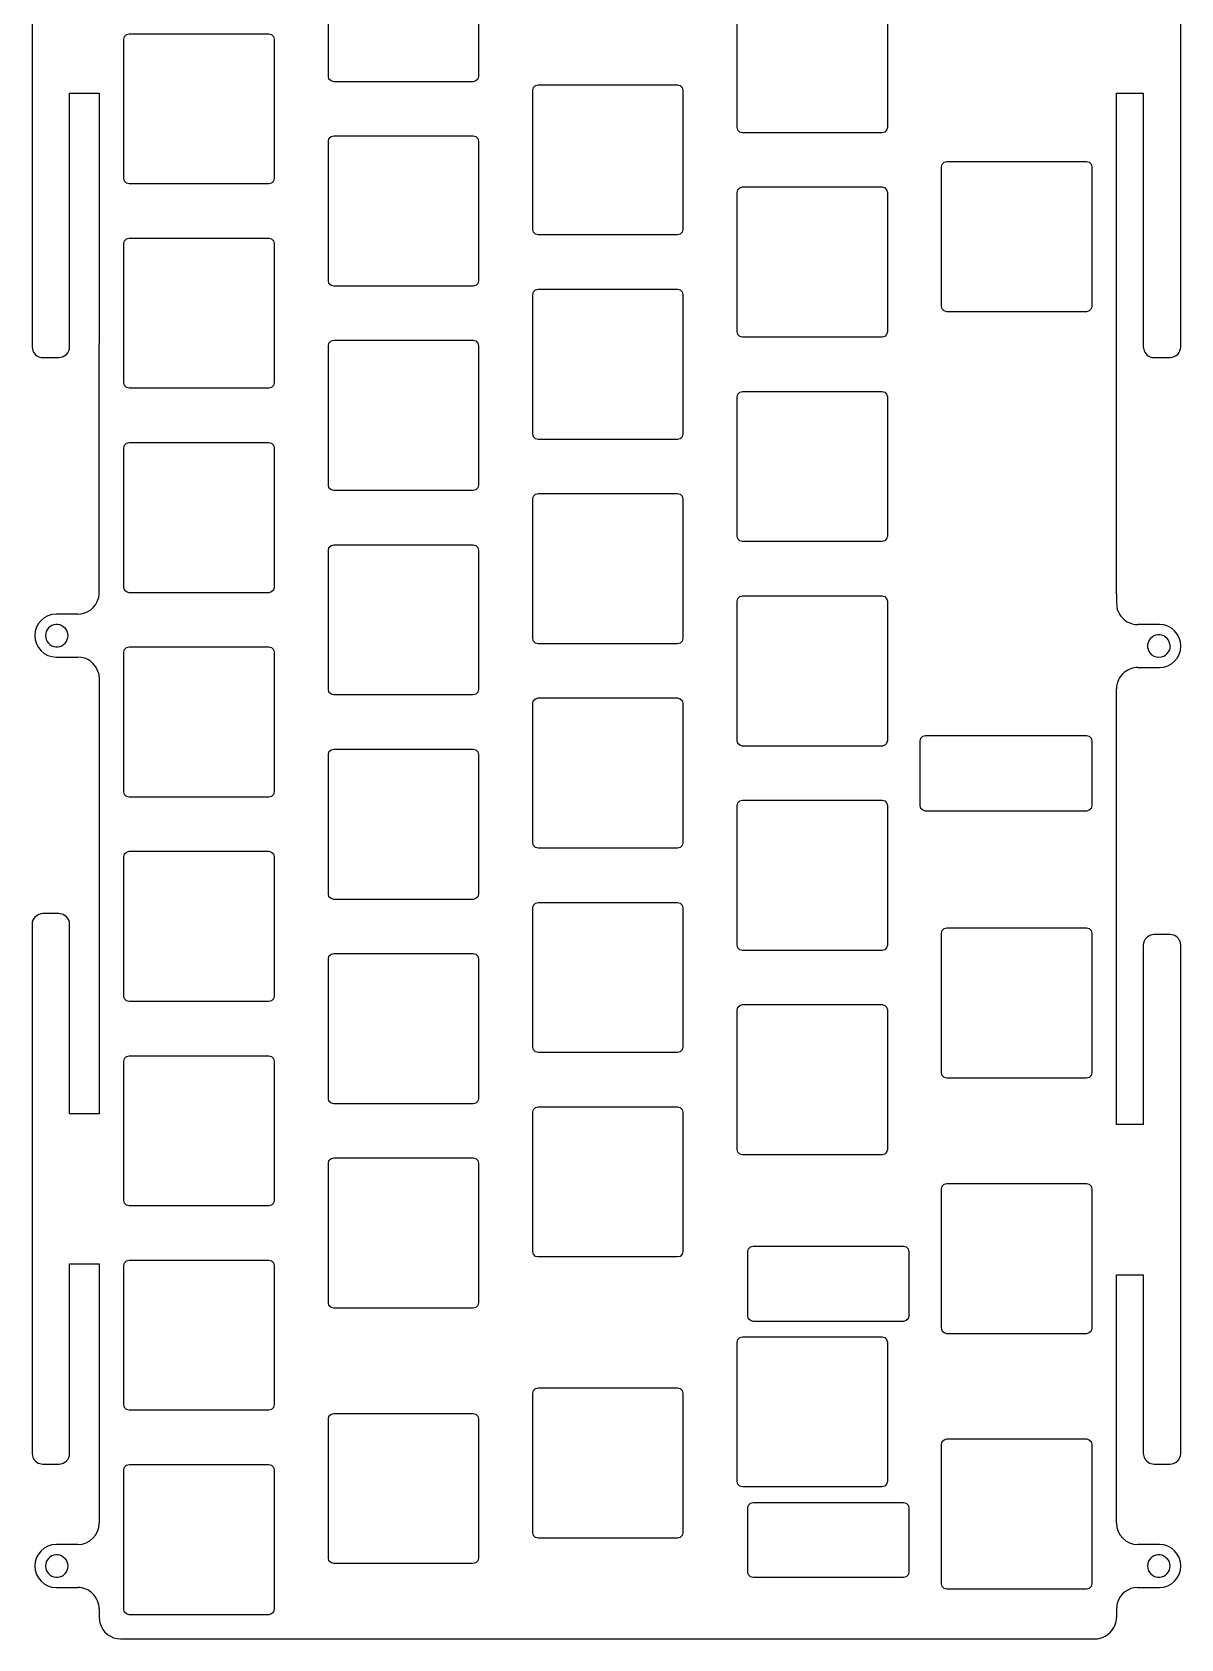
# Model space of a CAD drawing. Header units: millimetres. Extents: x 3 to 110, y 1 to 306.
# Drawn here: x 2.7 to 109.8, y 1.3 to 151 of the extents above; entities that cross this region are included whole.
import ezdxf

# ---------------------------------------------------------------- set-up
doc = ezdxf.new("R2010")
doc.units = ezdxf.units.MM
doc.linetypes.add('Continuous2', pattern=[0])
doc.layers.add('1508', color=1, linetype='Continuous')

msp = doc.modelspace()

# ---------------------------------------------------------------- linework, layer by layer
at = {"layer": '1508', "color": 176, "linetype": 'Continuous2', "lineweight": -3, "true_color": 0x000080}
for p, q in [((2.71, 189.18), (2.71, 121.68)), ((109.77, 121.68), (109.77, 189.18)), ((30.32, 146.88), (30.32, 159.88)), ((44.32, 159.88), (44.32, 146.88)), ((68.42, 142.12), (68.42, 155.12)), ((82.42, 155.12), (82.42, 142.12)), ((11.27, 150.36), (11.33, 150.61)), ((11.27, 137.36), (11.27, 150.36)), ((11.33, 150.61), (11.52, 150.79)), ((11.52, 150.79), (11.77, 150.86)), ((11.77, 150.86), (24.77, 150.86)), ((24.77, 150.86), (25.02, 150.79)), ((25.02, 150.79), (25.2, 150.61)), ((25.2, 150.61), (25.27, 150.36)), ((25.27, 150.36), (25.27, 137.36)), ((30.38, 146.63), (30.32, 146.88)), ((44.32, 146.88), (44.25, 146.63)), ((6.21, 121.68), (6.21, 145.33)), ((6.21, 145.33), (8.96, 145.33)), ((8.96, 145.33), (8.94, 98.62)), ((30.57, 146.45), (30.38, 146.63)), ((30.82, 146.38), (30.57, 146.45)), ((43.82, 146.38), (30.82, 146.38)), ((44.07, 146.45), (43.82, 146.38)), ((44.25, 146.63), (44.07, 146.45)), ((49.37, 145.6), (49.43, 145.85)), ((49.37, 132.6), (49.37, 145.6)), ((49.43, 145.85), (49.62, 146.03)), ((49.62, 146.03), (49.87, 146.1)), ((49.87, 146.1), (62.87, 146.1)), ((62.87, 146.1), (63.12, 146.03)), ((63.12, 146.03), (63.3, 145.85)), ((63.3, 145.85), (63.37, 145.6)), ((63.37, 145.6), (63.37, 132.6)), ((103.77, 98.62), (103.77, 145.33)), ((103.77, 145.33), (106.27, 145.33)), ((106.27, 145.33), (106.27, 121.68)), ((30.32, 140.83), (30.38, 141.08)), ((30.32, 127.83), (30.32, 140.83)), ((30.38, 141.08), (30.57, 141.27)), ((30.57, 141.27), (30.82, 141.33)), ((30.82, 141.33), (43.82, 141.33)), ((43.82, 141.33), (44.07, 141.27)), ((44.07, 141.27), (44.25, 141.08)), ((44.25, 141.08), (44.32, 140.83)), ((44.32, 140.83), (44.32, 136.72)), ((68.48, 141.87), (68.42, 142.12)), ((68.67, 141.69), (68.48, 141.87)), ((68.92, 141.62), (68.67, 141.69)), ((81.92, 141.62), (68.92, 141.62)), ((82.17, 141.69), (81.92, 141.62)), ((82.35, 141.87), (82.17, 141.69)), ((82.42, 142.12), (82.35, 141.87)), ((87.47, 138.45), (87.53, 138.7)), ((87.47, 125.45), (87.47, 138.45)), ((87.53, 138.7), (87.72, 138.89)), ((87.72, 138.89), (87.97, 138.95)), ((87.97, 138.95), (100.97, 138.95)), ((100.97, 138.95), (101.22, 138.89)), ((101.22, 138.89), (101.4, 138.7)), ((101.4, 138.7), (101.47, 138.45)), ((101.47, 138.45), (101.47, 125.45)), ((11.33, 137.11), (11.27, 137.36)), ((11.52, 136.93), (11.33, 137.11)), ((11.77, 136.86), (11.52, 136.93)), ((24.77, 136.86), (11.77, 136.86)), ((25.02, 136.93), (24.77, 136.86)), ((25.2, 137.11), (25.02, 136.93)), ((25.27, 137.36), (25.2, 137.11)), ((44.32, 136.72), (44.32, 127.83)), ((68.42, 136.07), (68.48, 136.32)), ((68.48, 136.32), (68.67, 136.5)), ((68.67, 136.5), (68.92, 136.57)), ((68.92, 136.57), (81.92, 136.57)), ((81.92, 136.57), (82.17, 136.5)), ((82.17, 136.5), (82.35, 136.32)), ((82.35, 136.32), (82.42, 136.07)), ((68.42, 123.76), (68.42, 136.07)), ((82.42, 136.07), (82.42, 123.07)), ((11.52, 131.74), (11.77, 131.81)), ((11.77, 131.81), (24.77, 131.81)), ((24.77, 131.81), (25.02, 131.74)), ((49.43, 132.35), (49.37, 132.6)), ((49.62, 132.16), (49.43, 132.35)), ((49.87, 132.1), (49.62, 132.16)), ((62.87, 132.1), (49.87, 132.1)), ((63.12, 132.16), (62.87, 132.1)), ((63.3, 132.35), (63.12, 132.16)), ((63.37, 132.6), (63.3, 132.35)), ((11.27, 131.31), (11.33, 131.56)), ((11.27, 118.31), (11.27, 131.31)), ((11.33, 131.56), (11.52, 131.74)), ((25.02, 131.74), (25.2, 131.56)), ((25.2, 131.56), (25.27, 131.31)), ((25.27, 131.31), (25.27, 118.31)), ((30.38, 127.58), (30.32, 127.83)), ((30.57, 127.4), (30.38, 127.58)), ((30.82, 127.33), (30.57, 127.4)), ((43.82, 127.33), (30.82, 127.33)), ((44.07, 127.4), (43.82, 127.33)), ((44.25, 127.58), (44.07, 127.4)), ((44.32, 127.83), (44.25, 127.58)), ((49.37, 126.55), (49.43, 126.8)), ((49.37, 113.55), (49.37, 126.55)), ((49.43, 126.8), (49.62, 126.98)), ((49.62, 126.98), (49.87, 127.05)), ((49.87, 127.05), (62.87, 127.05)), ((62.87, 127.05), (63.12, 126.98)), ((63.12, 126.98), (63.3, 126.8)), ((63.3, 126.8), (63.37, 126.55)), ((63.37, 126.55), (63.37, 113.55)), ((87.53, 125.2), (87.47, 125.45)), ((87.72, 125.02), (87.53, 125.2)), ((87.97, 124.95), (87.72, 125.02)), ((100.97, 124.95), (87.97, 124.95)), ((101.22, 125.02), (100.97, 124.95)), ((101.4, 125.2), (101.22, 125.02)), ((101.47, 125.45), (101.4, 125.2)), ((68.42, 123.07), (68.42, 123.76)), ((68.48, 122.82), (68.42, 123.07)), ((68.67, 122.64), (68.48, 122.82)), ((82.35, 122.82), (82.17, 122.64)), ((82.42, 123.07), (82.35, 122.82)), ((2.71, 121.68), (2.79, 121.3)), ((30.32, 121.78), (30.38, 122.03)), ((30.32, 108.78), (30.32, 121.78)), ((30.38, 122.03), (30.57, 122.22)), ((30.57, 122.22), (30.82, 122.28)), ((30.82, 122.28), (43.82, 122.28)), ((43.82, 122.28), (44.07, 122.22)), ((44.07, 122.22), (44.25, 122.03)), ((44.25, 122.03), (44.32, 121.78)), ((44.32, 121.78), (44.32, 108.78)), ((68.92, 122.57), (68.67, 122.64)), ((81.92, 122.57), (68.92, 122.57)), ((82.17, 122.64), (81.92, 122.57)), ((106.27, 121.68), (106.35, 121.3)), ((3.71, 120.68), (5.21, 120.68)), ((107.27, 120.68), (108.77, 120.68)), ((11.33, 118.06), (11.27, 118.31)), ((25.27, 118.31), (25.2, 118.06)), ((11.52, 117.88), (11.33, 118.06)), ((11.77, 117.81), (11.52, 117.88)), ((24.77, 117.81), (11.77, 117.81)), ((25.02, 117.88), (24.77, 117.81)), ((25.2, 118.06), (25.02, 117.88)), ((68.42, 117.02), (68.48, 117.27)), ((68.42, 104.02), (68.42, 117.02)), ((68.48, 117.27), (68.67, 117.45)), ((68.67, 117.45), (68.92, 117.52)), ((68.92, 117.52), (81.92, 117.52)), ((81.92, 117.52), (82.17, 117.45)), ((82.17, 117.45), (82.35, 117.27)), ((82.35, 117.27), (82.42, 117.02)), ((82.42, 117.02), (82.42, 104.02)), ((11.27, 112.26), (11.33, 112.51)), ((11.33, 112.51), (11.52, 112.69)), ((11.52, 112.69), (11.77, 112.76)), ((11.77, 112.76), (24.77, 112.76)), ((24.77, 112.76), (25.02, 112.69)), ((25.02, 112.69), (25.2, 112.51)), ((25.2, 112.51), (25.27, 112.26)), ((49.43, 113.3), (49.37, 113.55)), ((49.62, 113.11), (49.43, 113.3)), ((49.87, 113.05), (49.62, 113.11)), ((62.87, 113.05), (49.87, 113.05)), ((63.12, 113.11), (62.87, 113.05)), ((63.3, 113.3), (63.12, 113.11)), ((63.37, 113.55), (63.3, 113.3)), ((11.27, 99.26), (11.27, 112.26)), ((25.27, 112.26), (25.27, 99.26)), ((30.38, 108.53), (30.32, 108.78)), ((30.57, 108.35), (30.38, 108.53)), ((30.82, 108.28), (30.57, 108.35)), ((43.82, 108.28), (30.82, 108.28)), ((44.07, 108.35), (43.82, 108.28)), ((44.25, 108.53), (44.07, 108.35)), ((44.32, 108.78), (44.25, 108.53)), ((49.43, 107.75), (49.62, 107.93)), ((49.62, 107.93), (49.87, 108)), ((49.87, 108), (62.87, 108)), ((62.87, 108), (63.12, 107.93)), ((63.12, 107.93), (63.3, 107.75)), ((49.37, 107.5), (49.43, 107.75)), ((49.37, 94.5), (49.37, 107.5)), ((63.3, 107.75), (63.37, 107.5)), ((63.37, 107.5), (63.37, 94.5)), ((68.48, 103.77), (68.42, 104.02)), ((68.67, 103.59), (68.48, 103.77)), ((68.92, 103.52), (68.67, 103.59)), ((81.92, 103.52), (68.92, 103.52)), ((82.17, 103.59), (81.92, 103.52)), ((82.35, 103.77), (82.17, 103.59)), ((82.42, 104.02), (82.35, 103.77)), ((30.32, 102.73), (30.38, 102.98)), ((30.32, 89.73), (30.32, 102.73)), ((30.38, 102.98), (30.57, 103.17)), ((30.57, 103.17), (30.82, 103.23)), ((30.82, 103.23), (43.82, 103.23)), ((43.82, 103.23), (44.07, 103.17)), ((44.07, 103.17), (44.25, 102.98)), ((44.25, 102.98), (44.32, 102.73)), ((44.32, 102.73), (44.32, 89.73)), ((11.33, 99.01), (11.27, 99.26)), ((11.52, 98.83), (11.33, 99.01)), ((25.2, 99.01), (25.02, 98.83)), ((25.27, 99.26), (25.2, 99.01)), ((8.94, 98.62), (8.9, 98.25)), ((11.77, 98.76), (11.52, 98.83)), ((24.77, 98.76), (11.77, 98.76)), ((25.02, 98.83), (24.77, 98.76)), ((68.42, 97.97), (68.48, 98.22)), ((68.42, 84.97), (68.42, 97.97)), ((68.48, 98.22), (68.67, 98.4)), ((68.67, 98.4), (68.92, 98.47)), ((68.92, 98.47), (81.92, 98.47)), ((81.92, 98.47), (82.17, 98.4)), ((82.17, 98.4), (82.35, 98.22)), ((82.35, 98.22), (82.42, 97.97)), ((82.42, 97.97), (82.42, 84.97)), ((6.96, 96.76), (4.96, 96.76)), ((104.04, 96.79), (103.84, 97.27)), ((5.48, 95.7), (5.79, 95.47)), ((49.43, 94.25), (49.37, 94.5)), ((63.37, 94.5), (63.3, 94.25)), ((107.77, 95.79), (105.77, 95.79)), ((11.27, 93.21), (11.33, 93.46)), ((11.27, 80.21), (11.27, 93.21)), ((11.33, 93.46), (11.52, 93.64)), ((11.52, 93.64), (11.77, 93.71)), ((11.77, 93.71), (24.77, 93.71)), ((24.77, 93.71), (25.02, 93.64)), ((25.02, 93.64), (25.2, 93.46)), ((25.2, 93.46), (25.27, 93.21)), ((25.27, 93.21), (25.27, 80.21)), ((49.62, 94.06), (49.43, 94.25)), ((49.87, 94), (49.62, 94.06)), ((62.87, 94), (49.87, 94)), ((63.12, 94.06), (62.87, 94)), ((63.3, 94.25), (63.12, 94.06)), ((106.69, 93.6), (106.69, 93.98)), ((108.77, 93.79), (108.7, 93.41)), ((4.96, 92.76), (6.96, 92.76)), ((105.77, 91.79), (107.77, 91.79)), ((8.9, 91.28), (8.96, 90.76)), ((8.96, 90.76), (8.96, 50.2)), ((104.04, 90.79), (104.36, 91.21)), ((30.38, 89.48), (30.32, 89.73)), ((30.57, 89.3), (30.38, 89.48)), ((30.82, 89.23), (30.57, 89.3)), ((43.82, 89.23), (30.82, 89.23)), ((44.07, 89.3), (43.82, 89.23)), ((44.25, 89.48), (44.07, 89.3)), ((44.32, 89.73), (44.25, 89.48)), ((49.37, 88.45), (49.43, 88.7)), ((49.37, 76.68), (49.37, 88.45)), ((49.43, 88.7), (49.62, 88.88)), ((49.62, 88.88), (49.87, 88.95)), ((49.87, 88.95), (62.87, 88.95)), ((62.87, 88.95), (63.12, 88.88)), ((63.12, 88.88), (63.3, 88.7)), ((63.3, 88.7), (63.37, 88.45)), ((63.37, 88.45), (63.37, 75.45)), ((103.77, 49.2), (103.77, 89.79)), ((85.53, 85.2), (85.72, 85.39)), ((85.72, 85.39), (85.97, 85.45)), ((85.97, 85.45), (100.97, 85.45)), ((100.97, 85.45), (101.22, 85.39)), ((101.22, 85.39), (101.4, 85.2)), ((30.32, 83.68), (30.38, 83.93)), ((30.38, 83.93), (30.57, 84.12)), ((30.57, 84.12), (30.82, 84.18)), ((30.82, 84.18), (43.82, 84.18)), ((43.82, 84.18), (44.07, 84.12)), ((44.07, 84.12), (44.25, 83.93)), ((44.25, 83.93), (44.32, 83.68)), ((68.48, 84.72), (68.42, 84.97)), ((68.67, 84.54), (68.48, 84.72)), ((68.92, 84.47), (68.67, 84.54)), ((81.92, 84.47), (68.92, 84.47)), ((82.17, 84.54), (81.92, 84.47)), ((82.35, 84.72), (82.17, 84.54)), ((82.42, 84.97), (82.35, 84.72)), ((85.47, 84.95), (85.53, 85.2)), ((85.47, 78.91), (85.47, 84.95)), ((101.4, 85.2), (101.47, 84.95)), ((101.47, 84.95), (101.47, 78.91)), ((30.32, 70.68), (30.32, 83.68)), ((44.32, 83.68), (44.32, 76.68)), ((11.33, 79.96), (11.27, 80.21)), ((11.52, 79.78), (11.33, 79.96)), ((11.77, 79.71), (11.52, 79.78)), ((24.77, 79.71), (11.77, 79.71)), ((25.02, 79.78), (24.77, 79.71)), ((25.2, 79.96), (25.02, 79.78)), ((25.27, 80.21), (25.2, 79.96)), ((68.67, 79.35), (68.92, 79.42)), ((68.92, 79.42), (81.92, 79.42)), ((81.92, 79.42), (82.17, 79.35)), ((68.42, 78.92), (68.48, 79.17)), ((68.42, 65.92), (68.42, 78.92)), ((68.48, 79.17), (68.67, 79.35)), ((82.17, 79.35), (82.35, 79.17)), ((82.35, 79.17), (82.42, 78.92)), ((82.42, 78.92), (82.42, 65.92)), ((85.53, 78.66), (85.47, 78.91)), ((85.72, 78.48), (85.53, 78.66)), ((85.97, 78.41), (85.72, 78.48)), ((100.97, 78.41), (85.97, 78.41)), ((101.22, 78.48), (100.97, 78.41)), ((101.4, 78.66), (101.22, 78.48)), ((101.47, 78.91), (101.4, 78.66)), ((44.32, 76.68), (44.32, 70.68)), ((49.37, 75.45), (49.37, 76.68)), ((49.43, 75.2), (49.37, 75.45)), ((49.62, 75.01), (49.43, 75.2)), ((49.87, 74.95), (49.62, 75.01)), ((62.87, 74.95), (49.87, 74.95)), ((63.12, 75.01), (62.87, 74.95)), ((63.3, 75.2), (63.12, 75.01)), ((63.37, 75.45), (63.3, 75.2)), ((11.27, 74.16), (11.33, 74.41)), ((11.27, 61.16), (11.27, 74.16)), ((11.33, 74.41), (11.52, 74.59)), ((11.52, 74.59), (11.77, 74.66)), ((11.77, 74.66), (24.77, 74.66)), ((24.77, 74.66), (25.02, 74.59)), ((25.02, 74.59), (25.2, 74.41)), ((25.2, 74.41), (25.27, 74.16)), ((25.27, 74.16), (25.27, 61.16)), ((30.38, 70.43), (30.32, 70.68)), ((30.57, 70.25), (30.38, 70.43)), ((44.25, 70.43), (44.07, 70.25)), ((44.32, 70.68), (44.25, 70.43)), ((30.82, 70.18), (30.57, 70.25)), ((43.82, 70.18), (30.82, 70.18)), ((44.07, 70.25), (43.82, 70.18)), ((49.37, 69.4), (49.43, 69.65)), ((49.37, 56.4), (49.37, 69.4)), ((49.43, 69.65), (49.62, 69.83)), ((49.62, 69.83), (49.87, 69.9)), ((49.87, 69.9), (62.87, 69.9)), ((62.87, 69.9), (63.12, 69.83)), ((63.12, 69.83), (63.3, 69.65)), ((63.3, 69.65), (63.37, 69.4)), ((63.37, 69.4), (63.37, 65.28)), ((2.71, 67.85), (2.71, 18.55)), ((3.33, 68.78), (3.01, 68.56)), ((3.71, 68.85), (3.33, 68.78)), ((5.21, 68.85), (3.71, 68.85)), ((5.6, 68.78), (5.21, 68.85)), ((5.92, 68.56), (5.6, 68.78)), ((6.21, 50.2), (6.21, 67.85)), ((87.53, 67.27), (87.72, 67.45)), ((87.72, 67.45), (87.97, 67.52)), ((87.97, 67.52), (100.97, 67.52)), ((100.97, 67.52), (101.22, 67.45)), ((101.22, 67.45), (101.4, 67.27)), ((68.48, 65.67), (68.42, 65.92)), ((82.42, 65.92), (82.35, 65.67)), ((87.47, 67.02), (87.53, 67.27)), ((87.47, 54.02), (87.47, 67.02)), ((101.4, 67.27), (101.47, 67.02)), ((101.47, 67.02), (101.47, 55.75)), ((106.27, 65.9), (106.27, 49.2)), ((108.77, 66.9), (107.27, 66.9)), ((109.77, 65.9), (109.7, 66.28)), ((109.77, 18.55), (109.77, 65.9)), ((30.32, 64.63), (30.38, 64.88)), ((30.32, 51.63), (30.32, 64.63)), ((30.38, 64.88), (30.57, 65.07)), ((30.57, 65.07), (30.82, 65.13)), ((30.82, 65.13), (43.82, 65.13)), ((43.82, 65.13), (44.07, 65.07)), ((44.07, 65.07), (44.25, 64.88)), ((44.25, 64.88), (44.32, 64.63)), ((44.32, 64.63), (44.32, 51.63)), ((63.37, 65.28), (63.37, 56.4)), ((68.67, 65.49), (68.48, 65.67)), ((68.92, 65.42), (68.67, 65.49)), ((81.92, 65.42), (68.92, 65.42)), ((82.17, 65.49), (81.92, 65.42)), ((82.35, 65.67), (82.17, 65.49)), ((11.33, 60.91), (11.27, 61.16)), ((11.52, 60.73), (11.33, 60.91)), ((11.77, 60.66), (11.52, 60.73)), ((24.77, 60.66), (11.77, 60.66)), ((25.02, 60.73), (24.77, 60.66)), ((25.2, 60.91), (25.02, 60.73)), ((25.27, 61.16), (25.2, 60.91)), ((68.42, 59.87), (68.48, 60.12)), ((68.48, 60.12), (68.67, 60.3)), ((68.67, 60.3), (68.92, 60.37)), ((68.92, 60.37), (81.92, 60.37)), ((81.92, 60.37), (82.17, 60.3)), ((82.17, 60.3), (82.35, 60.12)), ((82.35, 60.12), (82.42, 59.87)), ((68.42, 55.75), (68.42, 59.87)), ((82.42, 59.87), (82.42, 46.87)), ((11.33, 55.36), (11.52, 55.54)), ((11.52, 55.54), (11.77, 55.61)), ((11.77, 55.61), (24.77, 55.61)), ((24.77, 55.61), (25.02, 55.54)), ((25.02, 55.54), (25.2, 55.36)), ((49.43, 56.15), (49.37, 56.4)), ((49.62, 55.96), (49.43, 56.15)), ((49.87, 55.9), (49.62, 55.96)), ((62.87, 55.9), (49.87, 55.9)), ((63.12, 55.96), (62.87, 55.9)), ((63.3, 56.15), (63.12, 55.96)), ((63.37, 56.4), (63.3, 56.15)), ((68.42, 46.87), (68.42, 55.75)), ((101.47, 55.75), (101.47, 54.02)), ((11.27, 55.11), (11.33, 55.36)), ((11.27, 42.11), (11.27, 55.11)), ((25.2, 55.36), (25.27, 55.11)), ((25.27, 55.11), (25.27, 42.11)), ((87.53, 53.77), (87.47, 54.02)), ((101.47, 54.02), (101.4, 53.77)), ((87.72, 53.58), (87.53, 53.77)), ((87.97, 53.52), (87.72, 53.58)), ((100.97, 53.52), (87.97, 53.52)), ((101.22, 53.58), (100.97, 53.52)), ((101.4, 53.77), (101.22, 53.58)), ((30.38, 51.38), (30.32, 51.63)), ((30.57, 51.2), (30.38, 51.38)), ((30.82, 51.13), (30.57, 51.2)), ((43.82, 51.13), (30.82, 51.13)), ((44.07, 51.2), (43.82, 51.13)), ((44.25, 51.38), (44.07, 51.2)), ((44.32, 51.63), (44.25, 51.38)), ((8.96, 50.2), (6.21, 50.2)), ((49.37, 50.35), (49.43, 50.6)), ((49.37, 37.35), (49.37, 50.35)), ((49.43, 50.6), (49.62, 50.78)), ((49.62, 50.78), (49.87, 50.85)), ((49.87, 50.85), (62.87, 50.85)), ((62.87, 50.85), (63.12, 50.78)), ((63.12, 50.78), (63.3, 50.6)), ((63.3, 50.6), (63.37, 50.35)), ((63.37, 50.35), (63.37, 37.35)), ((106.27, 49.2), (103.77, 49.2)), ((68.48, 46.62), (68.42, 46.87)), ((68.67, 46.44), (68.48, 46.62)), ((68.92, 46.37), (68.67, 46.44)), ((82.17, 46.44), (81.92, 46.37)), ((82.35, 46.62), (82.17, 46.44)), ((82.42, 46.87), (82.35, 46.62)), ((30.32, 45.58), (30.38, 45.83)), ((30.32, 32.58), (30.32, 45.58)), ((30.38, 45.83), (30.57, 46.02)), ((30.57, 46.02), (30.82, 46.08)), ((30.82, 46.08), (43.82, 46.08)), ((43.82, 46.08), (44.07, 46.02)), ((44.07, 46.02), (44.25, 45.83)), ((44.25, 45.83), (44.32, 45.58)), ((44.32, 45.58), (44.32, 32.58)), ((81.92, 46.37), (68.92, 46.37)), ((87.47, 43.2), (87.53, 43.45)), ((87.53, 43.45), (87.72, 43.64)), ((87.72, 43.64), (87.97, 43.7)), ((87.97, 43.7), (100.97, 43.7)), ((100.97, 43.7), (101.22, 43.64)), ((101.22, 43.64), (101.4, 43.45)), ((101.4, 43.45), (101.47, 43.2)), ((11.33, 41.86), (11.27, 42.11)), ((25.27, 42.11), (25.2, 41.86)), ((87.47, 30.28), (87.47, 43.2)), ((101.47, 43.2), (101.47, 30.2)), ((11.52, 41.68), (11.33, 41.86)), ((11.77, 41.61), (11.52, 41.68)), ((24.77, 41.61), (11.77, 41.61)), ((25.02, 41.68), (24.77, 41.61)), ((25.2, 41.86), (25.02, 41.68)), ((69.42, 37.35), (69.48, 37.6)), ((69.48, 37.6), (69.67, 37.79)), ((69.67, 37.79), (69.92, 37.85)), ((69.92, 37.85), (83.92, 37.85)), ((83.92, 37.85), (84.17, 37.79)), ((84.17, 37.79), (84.35, 37.6)), ((84.35, 37.6), (84.42, 37.35)), ((6.21, 18.55), (6.21, 36.2)), ((6.21, 36.2), (8.96, 36.2)), ((8.96, 36.2), (8.96, 12.05)), ((11.27, 36.06), (11.33, 36.31)), ((11.27, 23.06), (11.27, 36.06)), ((11.33, 36.31), (11.52, 36.49)), ((11.52, 36.49), (11.77, 36.56)), ((11.77, 36.56), (24.77, 36.56)), ((24.77, 36.56), (25.02, 36.49)), ((25.02, 36.49), (25.2, 36.31)), ((25.2, 36.31), (25.27, 36.06)), ((25.27, 36.06), (25.27, 23.06)), ((49.43, 37.1), (49.37, 37.35)), ((49.62, 36.91), (49.43, 37.1)), ((49.87, 36.85), (49.62, 36.91)), ((62.87, 36.85), (49.87, 36.85)), ((63.12, 36.91), (62.87, 36.85)), ((63.3, 37.1), (63.12, 36.91)), ((63.37, 37.35), (63.3, 37.1)), ((69.42, 31.35), (69.42, 37.35)), ((84.42, 37.35), (84.42, 31.35)), ((103.77, 12.05), (103.77, 35.2)), ((103.77, 35.2), (106.27, 35.2)), ((106.27, 35.2), (106.27, 18.55)), ((30.38, 32.33), (30.32, 32.58)), ((30.57, 32.15), (30.38, 32.33)), ((30.82, 32.08), (30.57, 32.15)), ((43.82, 32.08), (30.82, 32.08)), ((44.07, 32.15), (43.82, 32.08)), ((44.25, 32.33), (44.07, 32.15)), ((44.32, 32.58), (44.25, 32.33)), ((69.48, 31.1), (69.42, 31.35)), ((69.67, 30.92), (69.48, 31.1)), ((69.92, 30.85), (69.67, 30.92)), ((83.92, 30.85), (69.92, 30.85)), ((84.17, 30.92), (83.92, 30.85)), ((84.35, 31.1), (84.17, 30.92)), ((84.42, 31.35), (84.35, 31.1)), ((87.53, 29.95), (87.47, 30.28)), ((87.72, 29.77), (87.53, 29.95)), ((101.4, 29.95), (101.22, 29.77)), ((101.47, 30.2), (101.4, 29.95)), ((68.42, 28.92), (68.48, 29.17)), ((68.42, 15.92), (68.42, 28.92)), ((68.48, 29.17), (68.67, 29.35)), ((68.67, 29.35), (68.92, 29.42)), ((68.92, 29.42), (81.92, 29.42)), ((81.92, 29.42), (82.17, 29.35)), ((82.17, 29.35), (82.35, 29.17)), ((82.35, 29.17), (82.42, 28.92)), ((82.42, 28.92), (82.42, 15.92)), ((87.97, 29.7), (87.72, 29.77)), ((100.97, 29.7), (87.97, 29.7)), ((101.22, 29.77), (100.97, 29.7)), ((49.37, 24.15), (49.43, 24.4)), ((49.37, 11.15), (49.37, 24.15)), ((49.43, 24.4), (49.62, 24.59)), ((49.62, 24.59), (49.87, 24.65)), ((49.87, 24.65), (62.87, 24.65)), ((62.87, 24.65), (63.12, 24.59)), ((63.12, 24.59), (63.3, 24.4)), ((63.3, 24.4), (63.37, 24.15)), ((63.37, 24.15), (63.37, 11.15)), ((11.33, 22.81), (11.27, 23.06)), ((11.52, 22.63), (11.33, 22.81)), ((11.77, 22.56), (11.52, 22.63)), ((24.77, 22.56), (11.77, 22.56)), ((25.02, 22.63), (24.77, 22.56)), ((25.2, 22.81), (25.02, 22.63)), ((25.27, 23.06), (25.2, 22.81)), ((30.32, 21.77), (30.38, 22.02)), ((30.32, 8.77), (30.32, 21.77)), ((30.38, 22.02), (30.57, 22.2)), ((30.57, 22.2), (30.82, 22.27)), ((30.82, 22.27), (43.82, 22.27)), ((43.82, 22.27), (44.07, 22.2)), ((44.07, 22.2), (44.25, 22.02)), ((44.25, 22.02), (44.32, 21.77)), ((44.32, 21.77), (44.32, 8.77)), ((87.47, 19.39), (87.53, 19.64)), ((87.53, 19.64), (87.72, 19.82)), ((87.72, 19.82), (87.97, 19.89)), ((87.97, 19.89), (100.97, 19.89)), ((100.97, 19.89), (101.22, 19.82)), ((101.22, 19.82), (101.4, 19.64)), ((101.4, 19.64), (101.47, 19.39)), ((2.71, 18.55), (2.79, 18.17)), ((87.47, 6.39), (87.47, 19.39)), ((101.47, 19.39), (101.47, 6.39)), ((106.27, 18.55), (106.35, 18.17)), ((3.71, 17.55), (5.21, 17.55)), ((11.27, 17.01), (11.33, 17.26)), ((11.27, 4.01), (11.27, 17.01)), ((11.33, 17.26), (11.52, 17.44)), ((11.52, 17.44), (11.77, 17.51)), ((11.77, 17.51), (24.77, 17.51)), ((24.77, 17.51), (25.02, 17.44)), ((25.02, 17.44), (25.2, 17.26)), ((25.2, 17.26), (25.27, 17.01)), ((25.27, 17.01), (25.27, 4.01)), ((107.27, 17.55), (108.77, 17.55)), ((68.48, 15.67), (68.42, 15.92)), ((68.67, 15.48), (68.48, 15.67)), ((68.92, 15.42), (68.67, 15.48)), ((81.92, 15.42), (68.92, 15.42)), ((82.17, 15.48), (81.92, 15.42)), ((82.35, 15.67), (82.17, 15.48)), ((82.42, 15.92), (82.35, 15.67)), ((69.42, 13.48), (69.48, 13.73)), ((69.42, 7.48), (69.42, 13.48)), ((69.48, 13.73), (69.67, 13.91)), ((69.67, 13.91), (69.92, 13.98)), ((69.92, 13.98), (83.92, 13.98)), ((83.92, 13.98), (84.17, 13.91)), ((84.17, 13.91), (84.35, 13.73)), ((84.35, 13.73), (84.42, 13.48)), ((84.42, 13.48), (84.42, 7.48)), ((49.43, 10.9), (49.37, 11.15)), ((49.62, 10.72), (49.43, 10.9)), ((49.87, 10.65), (49.62, 10.72)), ((62.87, 10.65), (49.87, 10.65)), ((63.12, 10.72), (62.87, 10.65)), ((63.3, 10.9), (63.12, 10.72)), ((63.37, 11.15), (63.3, 10.9)), ((6.96, 10.05), (4.96, 10.05)), ((5.48, 8.99), (5.79, 8.76)), ((107.77, 10.05), (105.77, 10.05)), ((108.19, 8.99), (108.5, 8.76)), ((30.38, 8.52), (30.32, 8.77)), ((30.57, 8.34), (30.38, 8.52)), ((30.82, 8.27), (30.57, 8.34)), ((43.82, 8.27), (30.82, 8.27)), ((44.07, 8.34), (43.82, 8.27)), ((44.25, 8.52), (44.07, 8.34)), ((44.32, 8.77), (44.25, 8.52)), ((4.96, 6.05), (6.96, 6.05)), ((69.48, 7.23), (69.42, 7.48)), ((69.67, 7.04), (69.48, 7.23)), ((69.92, 6.98), (69.67, 7.04)), ((83.92, 6.98), (69.92, 6.98)), ((84.17, 7.04), (83.92, 6.98)), ((84.35, 7.23), (84.17, 7.04)), ((84.42, 7.48), (84.35, 7.23)), ((87.53, 6.14), (87.47, 6.39)), ((87.72, 5.96), (87.53, 6.14)), ((101.4, 6.14), (101.22, 5.96)), ((101.47, 6.39), (101.4, 6.14)), ((105.77, 6.05), (107.77, 6.05)), ((87.97, 5.89), (87.72, 5.96)), ((100.97, 5.89), (87.97, 5.89)), ((101.22, 5.96), (100.97, 5.89)), ((11.33, 3.76), (11.27, 4.01)), ((11.52, 3.58), (11.33, 3.76)), ((11.77, 3.51), (11.52, 3.58)), ((24.77, 3.51), (11.77, 3.51)), ((25.02, 3.58), (24.77, 3.51)), ((25.2, 3.76), (25.02, 3.58)), ((25.27, 4.01), (25.2, 3.76)), ((10.96, 1.26), (101.77, 1.26))]:
    msp.add_line(p, q, dxfattribs=at)
for centre, radius, start, end in [((3.71, 121.68), 1, 202.5001, 269.9999), ((5.21, 121.68), 1, 270, 360), ((107.27, 121.68), 1, 202.5001, 270), ((108.77, 121.68), 1, 270, 360), ((6.96, 98.76), 2, 270, 345), ((109.3, 98.22), 5.54, 175.9393, 189.8767), ((4.96, 94.76), 2, 90, 180), ((105.77, 97.79), 2, 210.0001, 269.9999), ((4.96, 94.76), 2, 180, 270), ((5.01, 94.76), 1.05, 63.5294, 232.9411), ((5.01, 94.76), 1.05, 232.9411, 42.3529), ((107.72, 93.79), 1.05, 360, 169.4118), ((107.77, 93.79), 2, 0, 90), ((107.72, 93.79), 1.05, 190.5883, 296.4706), ((107.77, 93.79), 2, 270, 360), ((107.72, 93.79), 1.05, 296.4707, 338.8233), ((6.96, 90.76), 2, 15.0001, 90), ((105.77, 89.79), 2, 89.9999, 135), ((105.77, 89.79), 2, 149.9998, 180.0002), ((3.71, 67.85), 1, 135, 180), ((5.21, 67.85), 1, 360, 45), ((107.27, 65.9), 1, 90, 180), ((108.77, 65.9), 1, 22.5001, 89.9998), ((3.71, 18.55), 1, 202.5001, 269.9999), ((5.21, 18.55), 1, 270, 360), ((107.27, 18.55), 1, 202.5001, 270), ((108.77, 18.55), 1, 270, 360), ((6.96, 12.05), 2, 270, 0), ((105.77, 12.05), 2, 180, 270), ((4.96, 8.05), 2, 90, 180), ((5.01, 8.05), 1.05, 63.5294, 232.9411), ((107.72, 8.05), 1.05, 63.5294, 232.9411), ((107.77, 8.05), 2, 0, 90), ((4.96, 8.05), 2, 180, 270), ((5.01, 8.05), 1.05, 232.9411, 42.3529), ((107.72, 8.05), 1.05, 232.9411, 42.3529), ((107.77, 8.05), 2, 270, 0), ((6.96, 4.05), 2, 359.9999, 90.0001), ((105.77, 4.05), 2, 90, 165), ((109.18, 3.63), 5.42, 170.0652, 183.9789), ((14.37, 3.68), 5.42, 176.0211, 189.9348), ((101.77, 3.26), 2, 269.9999, 0.0001), ((10.96, 3.26), 2, 195, 270)]:
    msp.add_arc(centre, radius, start, end, dxfattribs=at)

doc.saveas('drawing.dxf')
